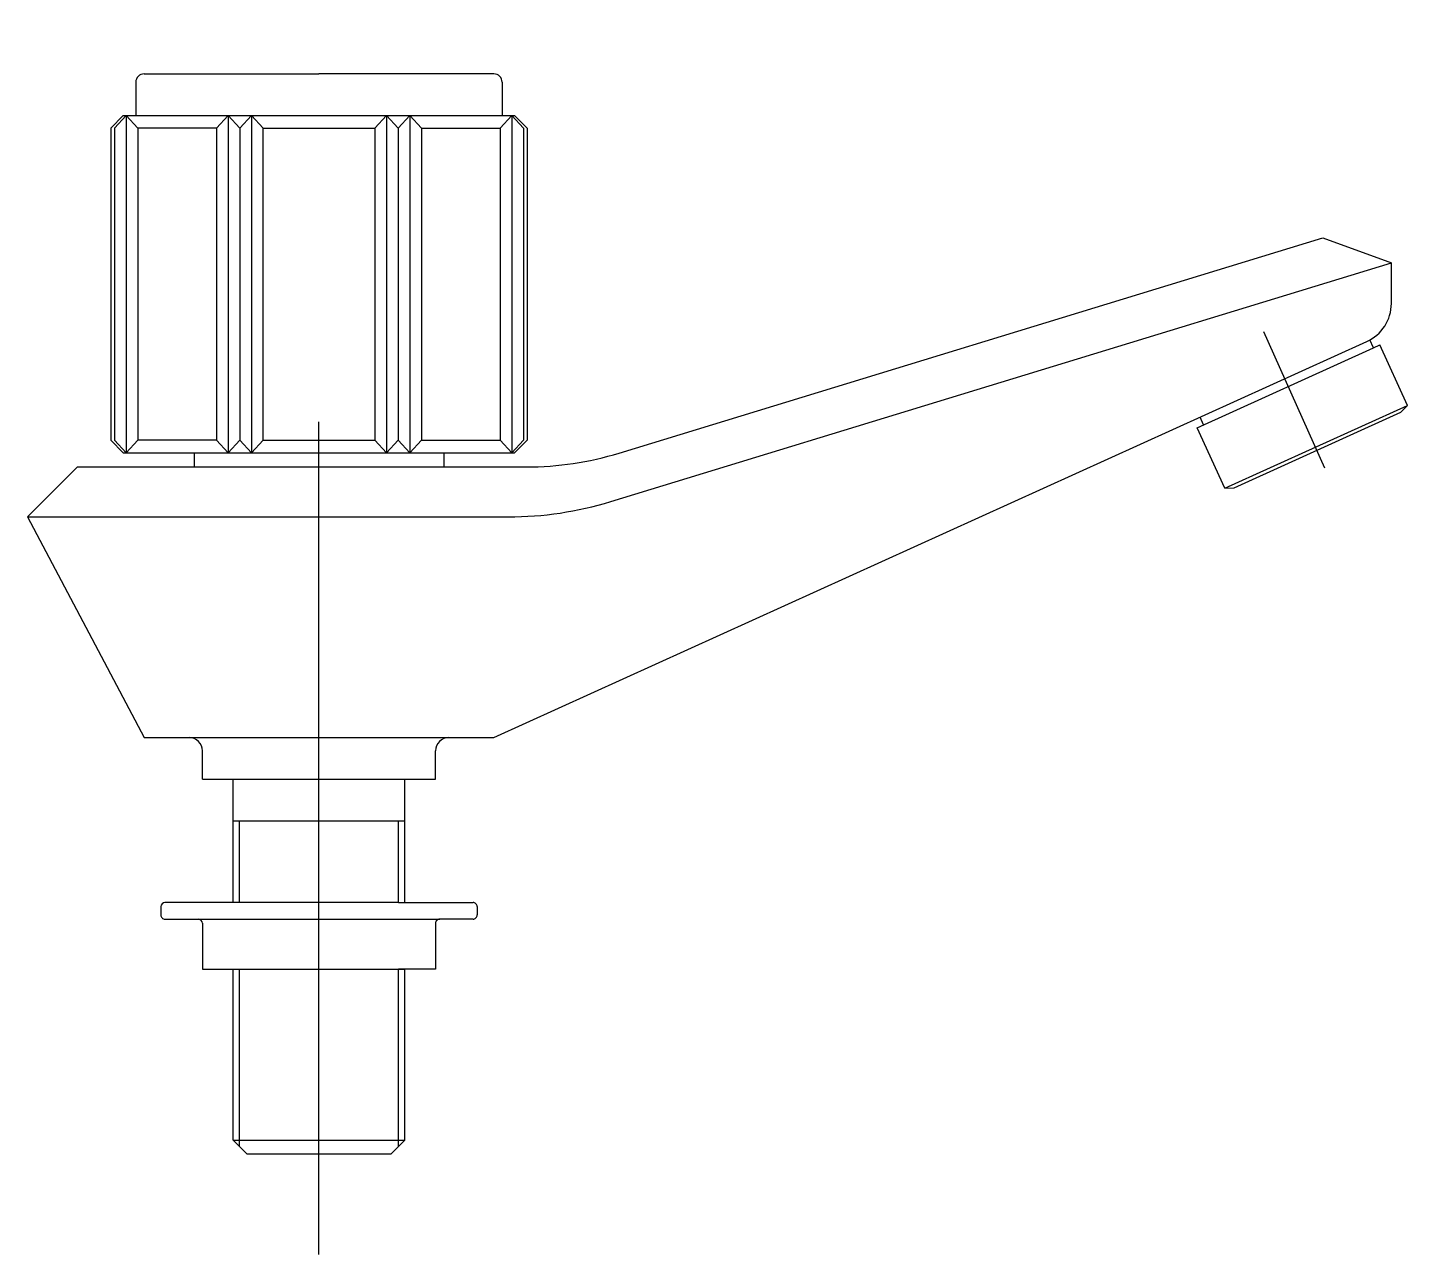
# Model space of a CAD drawing. Extents: x 33.577 to 33.743, y 0 to 0.147.
import ezdxf

# ---------------------------------------------------------------- set-up
doc = ezdxf.new("R2010")
doc.units = 0
doc.header["$LTSCALE"] = 0.2
doc.header["$MEASUREMENT"] = 0
doc.linetypes.add('AXES', pattern=[0.54, 0.3, -0.08, 0.08, -0.08])
doc.linetypes.add('CONTINU', pattern=[0])
doc.layers.get('0').update_dxf_attribs({"linetype": 'CONTINUOUS'})
doc.layers.add('DECA_EIXOS', color=5, linetype='AXES')

msp = doc.modelspace()

# ---------------------------------------------------------------- linework, layer by layer
at = {"linetype": 'CONTINU'}
for points in [[(33.59095, 0.14171, 0.414221), (33.58995, 0.14071)], [(33.63395, 0.14071, 0.414214), (33.63295, 0.14171)], [(33.73779, 0.10957, 0.296064), (33.74075, 0.11414)], [(33.63688, 0.09451, 0.074313), (33.64799, 0.09617)], [(33.63471, 0.08851, 0.074313), (33.64699, 0.09035)], [(33.59795, 0.06041, 0.414212), (33.59635, 0.06201)], [(33.62755, 0.06201, 0.41444), (33.62595, 0.06041)], [(33.59345, 0.0422, 0.414213), (33.59295, 0.0417)], [(33.63095, 0.0417, 0.414214), (33.63045, 0.0422)], [(33.59295, 0.0407, 0.414214), (33.59345, 0.0402)], [(33.59795, 0.0397, 0.41419), (33.59745, 0.0402)], [(33.62645, 0.0402, 0.414214), (33.62595, 0.0397)], [(33.63045, 0.0402, 0.414214), (33.63095, 0.0407)]]:
    msp.add_lwpolyline(points, format="xyb", dxfattribs=at)
for points in [[(33.59095, 0.14171), (33.61195, 0.14171)], [(33.63295, 0.14171), (33.61195, 0.14171)], [(33.58995, 0.14071), (33.58995, 0.13671)], [(33.63395, 0.14071), (33.63395, 0.13671)], [(33.58845, 0.13671), (33.58695, 0.13521)], [(33.5888, 0.13671), (33.5874, 0.13521)], [(33.58845, 0.13671), (33.63545, 0.13671)], [(33.5888, 0.13671), (33.5888, 0.09621)], [(33.5888, 0.13671), (33.5902, 0.13521)], [(33.59965, 0.13521), (33.60105, 0.13671)], [(33.60105, 0.13671), (33.60105, 0.09621)], [(33.60245, 0.13521), (33.60105, 0.13671)], [(33.60385, 0.13671), (33.60245, 0.13521)], [(33.60385, 0.13671), (33.60385, 0.09621)], [(33.60526, 0.13521), (33.60385, 0.13671)], [(33.61864, 0.13521), (33.62005, 0.13671)], [(33.62005, 0.13671), (33.62005, 0.09621)], [(33.62005, 0.13671), (33.62145, 0.13521)], [(33.62145, 0.13521), (33.62285, 0.13671)], [(33.62285, 0.13671), (33.62285, 0.09621)], [(33.62425, 0.13521), (33.62285, 0.13671)], [(33.6351, 0.13671), (33.6337, 0.13521)], [(33.6351, 0.13671), (33.6351, 0.09621)], [(33.6351, 0.13671), (33.6365, 0.13521)], [(33.63545, 0.13671), (33.63695, 0.13521)], [(33.58695, 0.13521), (33.58695, 0.09771)], [(33.5874, 0.13521), (33.5874, 0.09771)], [(33.5902, 0.13521), (33.5902, 0.09771)], [(33.59965, 0.13521), (33.5902, 0.13521)], [(33.59965, 0.13521), (33.59965, 0.09771)], [(33.60245, 0.13521), (33.60245, 0.09771)], [(33.60526, 0.13521), (33.61864, 0.13521)], [(33.60526, 0.09771), (33.60526, 0.13521)], [(33.61864, 0.13521), (33.61864, 0.09771)], [(33.62145, 0.13521), (33.62145, 0.09771)], [(33.62425, 0.13521), (33.62425, 0.09771)], [(33.62425, 0.13521), (33.6337, 0.13521)], [(33.6337, 0.13521), (33.6337, 0.09771)], [(33.6365, 0.13521), (33.6365, 0.09771)], [(33.63695, 0.13521), (33.63695, 0.09771)], [(33.64799, 0.09617), (33.73251, 0.12201)], [(33.73251, 0.12201), (33.74075, 0.11901)], [(33.64699, 0.09035), (33.74075, 0.11901)], [(33.74075, 0.11414), (33.74075, 0.11901)], [(33.63295, 0.06201), (33.73779, 0.10957)], [(33.7386, 0.10882), (33.73818, 0.10976)], [(33.71742, 0.09922), (33.7386, 0.10882)], [(33.7386, 0.10882), (33.73937, 0.10917)], [(33.74268, 0.10189), (33.73937, 0.10917)], [(33.72073, 0.09194), (33.74268, 0.10189)], [(33.74189, 0.10109), (33.74268, 0.10189)], [(33.7182, 0.09957), (33.71778, 0.10049)], [(33.72185, 0.09201), (33.74189, 0.10109)], [(33.72073, 0.09194), (33.71742, 0.09922)], [(33.58695, 0.09771), (33.58845, 0.09621)], [(33.5888, 0.09621), (33.5874, 0.09771)], [(33.58845, 0.09621), (33.63545, 0.09621)], [(33.5902, 0.09771), (33.5888, 0.09621)], [(33.59965, 0.09771), (33.5902, 0.09771)], [(33.59695, 0.09621), (33.59695, 0.09451)], [(33.59965, 0.09771), (33.60105, 0.09621)], [(33.60105, 0.09621), (33.60245, 0.09771)], [(33.60245, 0.09771), (33.60385, 0.09621)], [(33.60385, 0.09621), (33.60526, 0.09771)], [(33.60526, 0.09771), (33.61864, 0.09771)], [(33.62005, 0.09621), (33.61864, 0.09771)], [(33.62145, 0.09771), (33.62005, 0.09621)], [(33.62285, 0.09621), (33.62145, 0.09771)], [(33.62425, 0.09771), (33.62285, 0.09621)], [(33.62425, 0.09771), (33.6337, 0.09771)], [(33.62695, 0.09621), (33.62695, 0.09451)], [(33.6337, 0.09771), (33.6351, 0.09621)], [(33.6351, 0.09621), (33.6365, 0.09771)], [(33.63695, 0.09771), (33.63545, 0.09621)], [(33.57695, 0.08851), (33.58295, 0.09451)], [(33.58295, 0.09451), (33.62855, 0.09451)], [(33.62855, 0.09451), (33.63688, 0.09451)], [(33.72073, 0.09194), (33.72185, 0.09201)], [(33.57695, 0.08851), (33.63024, 0.08851)], [(33.57695, 0.08851), (33.59095, 0.06201)], [(33.63024, 0.08851), (33.63471, 0.08851)], [(33.59095, 0.06201), (33.62755, 0.06201)], [(33.62755, 0.06201), (33.63295, 0.06201)], [(33.59795, 0.05701), (33.59795, 0.06041)], [(33.62595, 0.05701), (33.62595, 0.06041)], [(33.59795, 0.05701), (33.62228, 0.05701)], [(33.60163, 0.0422), (33.60163, 0.05701)], [(33.62228, 0.0422), (33.62228, 0.05701)], [(33.62228, 0.05701), (33.62595, 0.05701)], [(33.60163, 0.05201), (33.6215, 0.05201)], [(33.6024, 0.0422), (33.6024, 0.05201)], [(33.6215, 0.0422), (33.6215, 0.05201)], [(33.6215, 0.05201), (33.62228, 0.05201)], [(33.59295, 0.0417), (33.59295, 0.0407)], [(33.6215, 0.0422), (33.59345, 0.0422)], [(33.6215, 0.0422), (33.63045, 0.0422)], [(33.63095, 0.0417), (33.63095, 0.0407)], [(33.59345, 0.0402), (33.62645, 0.0402)], [(33.63045, 0.0402), (33.62645, 0.0402)], [(33.59795, 0.0397), (33.59795, 0.0342)], [(33.62595, 0.0397), (33.62595, 0.0342)], [(33.59795, 0.0342), (33.62228, 0.0342)], [(33.60163, 0.01366), (33.60163, 0.0342)], [(33.6024, 0.01289), (33.6024, 0.0342)], [(33.62595, 0.0342), (33.6215, 0.0342)], [(33.6215, 0.01289), (33.6215, 0.0342)], [(33.62228, 0.01366), (33.62228, 0.0342)], [(33.60163, 0.01366), (33.62228, 0.01366)], [(33.60163, 0.01366), (33.60328, 0.01201)], [(33.62063, 0.01201), (33.62228, 0.01366)], [(33.60328, 0.01201), (33.62063, 0.01201)]]:
    msp.add_lwpolyline(points, dxfattribs=at)
at = {"layer": 'DECA_EIXOS'}
for points in [[(33.61195, -0.00007), (33.61195, 0.14727)], [(33.73274, 0.09435), (33.72545, 0.11072)]]:
    msp.add_lwpolyline(points, dxfattribs=at)

doc.saveas('drawing.dxf')
